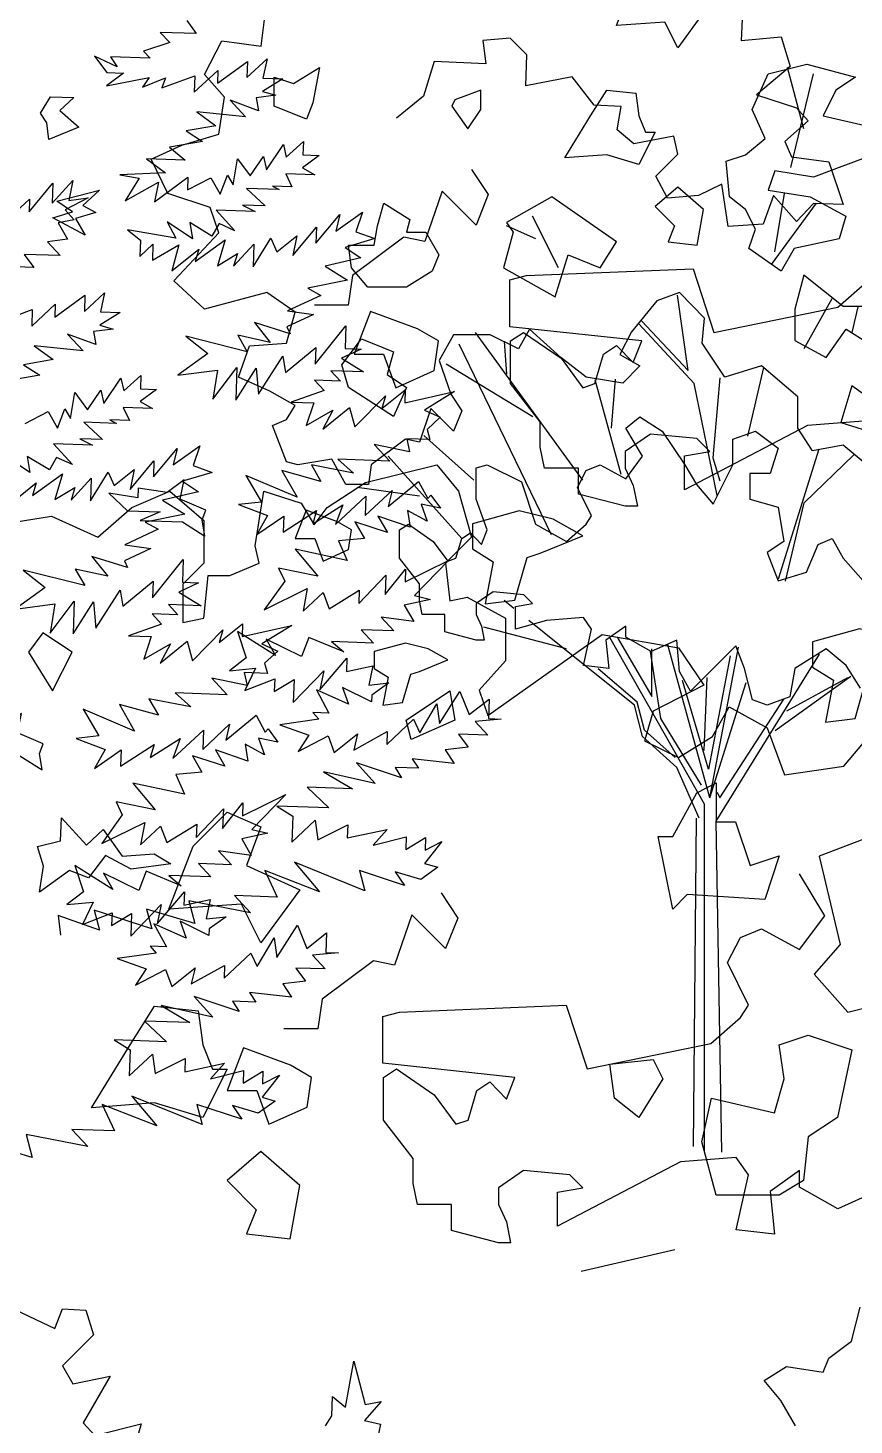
# Model space of a CAD drawing. Header units: inches. Extents: x 11.9 to 85.3, y 21.1 to 37.4.
# Drawn here: x 52.104 to 52.407, y 23.174 to 23.686 of the extents above; entities that cross this region are included whole.
import ezdxf

# ---------------------------------------------------------------- set-up
doc = ezdxf.new("R2010")
doc.units = ezdxf.units.IN
doc.header["$MEASUREMENT"] = 0
doc.layers.add('CAY', color=94, linetype='Continuous')
doc.layers.add('CAY-3', color=61, linetype='Continuous')

# ---------------------------------------------------------------- blocks, each defined once
blk = doc.blocks.new('A$C76451831')
at = {"layer": 'CAY'}
for p, q in [((1479.9, 1929.8), (1538.3, 1944)), ((1538.3, 1944), (1555.9, 1922.7)), ((1448.6, 1909.2), (1479.9, 1929.8)), ((1288.9, 1909.2), (1320.1, 1922.7)), ((1320.1, 1922.7), (1347.8, 1898.6)), ((1389.7, 1877.9), (1396.8, 1922.7)), ((1396.8, 1922.7), (1427.4, 1912.7)), ((1555.9, 1922.7), (1566.6, 1885)), ((1261.1, 1885), (1288.9, 1909.2)), ((1427.4, 1912.7), (1438, 1895)), ((1438, 1895), (1448.6, 1909.2)), ((1178, 1895), (1223.4, 1902.1)), ((1223.4, 1902.1), (1261.1, 1885)), ((1347.8, 1898.6), (1347.8, 1863.8)), ((1566.6, 1885), (1545.3, 1863.8)), ((1393.2, 1863.8), (1389.7, 1877.9)), ((1347.8, 1863.8), (1330.7, 1846.6)), ((1369, 1853.7), (1393.2, 1863.8)), ((1545.3, 1863.8), (1548.9, 1833.1)), ((1347.8, 1818.9), (1351.4, 1853.7)), ((1351.4, 1853.7), (1369, 1853.7)), ((1330.7, 1846.6), (1330.7, 1815.4)), ((1548.9, 1833.1), (1563, 1836)), ((1563, 1836), (1594.3, 1818.9)), ((1330.7, 1815.4), (1347.8, 1818.9)), ((1594.3, 1818.9), (1594.3, 1784.1)), ((1580.1, 1739.3), (1673.3, 1805.4)), ((1673.3, 1805.4), (1735.8, 1794.7)), ((1735.8, 1794.7), (1756.4, 1764.1)), ((1594.3, 1784.1), (1573, 1759.9)), ((1573, 1759.9), (1580.1, 1739.3)), ((1756.4, 1764.1), (1715.1, 1742.8)), ((1763.5, 1722.2), (1777.1, 1746.4)), ((1777.1, 1746.4), (1808.3, 1729.3)), ((1715.1, 1742.8), (1708.1, 1718.6)), ((1808.3, 1729.3), (1822.5, 1690.9)), ((1708.1, 1718.6), (1735.8, 1705.1)), ((1735.8, 1705.1), (1763.5, 1722.2)), ((1870.8, 1698), (1891.4, 1722.2)), ((1822.5, 1690.9), (1870.8, 1698)), ((1933.3, 1656.1), (1850.8, 1624.3)), ((1850.8, 1624.3), (1867.9, 1552.3)), ((1867.9, 1552.3), (1846.6, 1528.1)), ((1846.6, 1528.1), (1874.3, 1496.9)), ((1874.3, 1496.9), (1899.1, 1503.3)), ((1732.8, 1302.8), (1656.2, 1285.1)), ((2228.3, 971.5), (2215.1, 1021.6)), ((2217.8, 939.8), (2236.3, 1016.3)), ((2204.6, 871.1), (2212.5, 918.7)), ((2201.9, 860.6), (2238.9, 910.7)), ((2009.3, 881.7), (1985.5, 892.2)), ((2027.8, 857.9), (2006.6, 900.2)), ((2134, 774), (2125.3, 835.7)), ((2228.6, 791.9), (2251.7, 832.8)), ((2268, 805.1), (2272.9, 825.9)), ((2138.7, 763.4), (2093.5, 812.2)), ((2095.8, 814.5), (2134, 774)), ((2047.7, 684.5), (1960.2, 805.1)), ((2022.3, 639.8), (1946.8, 795.6)), ((1985.8, 770.9), (1983.8, 797.9)), ((2007, 736.3), (1936.2, 779.1)), ((2182.7, 720.5), (2195.7, 776.4)), ((2079.1, 689), (2057.9, 766.3)), ((2071.1, 726.8), (2074.5, 766.9)), ((2159.9, 768.1), (2154, 702.8)), ((2157.5, 671.8), (2138.7, 763.4)), ((5548.1, 748.2), (5555.9, 737.5)), ((5526.5, 738.5), (5534.4, 730.1)), ((5555.9, 737.5), (5526.5, 738.5)), ((1958.8, 684.4), (1917.8, 720.8)), ((5472.8, 719.1), (5482.8, 705.6)), ((5491.1, 710.3), (5472.8, 719.1)), ((5534.4, 730.1), (5512.8, 723.1)), ((5512.8, 723.1), (5518.1, 717.5)), ((2207.6, 603.7), (2240.9, 709.9)), ((5518.1, 717.5), (5485.9, 718.6)), ((5485.9, 718.6), (5491.1, 710.3)), ((5573.1, 697), (5597.7, 714.7)), ((5597.3, 701.6), (5613.7, 716.9)), ((5597.7, 714.7), (5597.3, 701.6)), ((5613.7, 716.9), (5610.4, 701.1)), ((1948.8, 636.8), (1888.7, 704)), ((2154, 702.8), (2159.9, 684)), ((2228.7, 665.9), (2269.2, 705.2)), ((5496.3, 705.1), (5482.4, 694.7)), ((5482.4, 694.7), (5517.5, 701.6)), ((5482.8, 705.6), (5496.3, 705.1)), ((5517.5, 701.6), (5511.8, 693.7)), ((5511.8, 693.7), (5530.6, 701.2)), ((5527.6, 693.1), (5554.7, 703.1)), ((5530.6, 701.2), (5527.6, 693.1)), ((5554.2, 689.5), (5573.5, 707.4)), ((5554.7, 703.1), (5554.2, 689.5)), ((5573.5, 707.4), (5573.1, 697)), ((5626.7, 700.5), (5610, 690.2)), ((5610.4, 701.1), (5626.7, 700.5)), ((5620.8, 687.1), (5604.8, 685)), ((5604.8, 685), (5606.7, 674.5)), ((5610, 690.2), (5620.8, 687.1)), ((1914.2, 671.4), (1863.5, 678.5)), ((5596.1, 669.4), (5556.4, 673.5)), ((5556.4, 673.5), (5571.9, 662.1)), ((5606.7, 674.5), (5583.5, 683)), ((5583.5, 683), (5596.1, 669.4)), ((2213.4, 601.8), (2228.7, 665.9)), ((5571.9, 662.1), (5547.7, 658)), ((5547.7, 658), (5561, 649.3)), ((5561, 649.3), (5534.1, 644.8)), ((5534.1, 644.8), (5546.9, 634)), ((5613.2, 626.2), (5627.1, 647)), ((5627.1, 647), (5629.4, 636.5)), ((5629.4, 636.5), (5643.5, 649.2)), ((5643.5, 649.2), (5643.1, 638.3)), ((5515.2, 635.1), (5530.7, 623.7)), ((5546.9, 634), (5515.2, 635.1)), ((5586.1, 614), (5589.5, 635.2)), ((5589.5, 635.2), (5599.9, 621.2)), ((5599.9, 621.2), (5610.9, 637.2)), ((5610.9, 637.2), (5613.2, 626.2)), ((5656.2, 637.9), (5642.7, 627.9)), ((5642.7, 627.9), (5652.9, 622.1)), ((5643.1, 638.3), (5656.2, 637.9)), ((5530.7, 623.7), (5493.4, 622.2)), ((5493.4, 622.2), (5509.2, 619.4)), ((5509.2, 619.4), (5497.7, 600.8)), ((5521.7, 599.9), (5549.1, 620.3)), ((5549.1, 620.3), (5548.8, 609.9)), ((5548.8, 609.9), (5567.7, 619.6)), ((5567.7, 619.6), (5575.4, 606.2)), ((5575.4, 606.2), (5581.3, 621.9)), ((5581.3, 621.9), (5586.1, 614)), ((5629, 622.9), (5634, 612.3)), ((5652.9, 622.1), (5629, 622.9)), ((5497.7, 600.8), (5525, 616.1)), ((5525, 616.1), (5521.7, 599.9)), ((5596.8, 610.9), (5612.2, 596.8)), ((5623.5, 610), (5596.8, 610.9)), ((5618.2, 612.9), (5623.5, 610)), ((5634, 612.3), (5618.2, 612.9)), ((5612.2, 596.8), (5593.6, 597.4)), ((5593.6, 597.4), (5603.9, 592.1)), ((1991.5, 579.5), (1983.4, 586)), ((5552.8, 569.8), (5532, 583.7)), ((5532, 583.7), (5539.2, 570.3)), ((5568.7, 572), (5550.5, 583.1)), ((5550.5, 583.1), (5552.8, 569.8)), ((5574.5, 582.2), (5568.7, 572)), ((5603.9, 592.1), (5572.2, 593.2)), ((5572.2, 593.2), (5587.5, 576.3)), ((5587.5, 576.3), (5574.5, 582.2)), ((5653.7, 566.3), (5673.1, 589.7)), ((5669.9, 576.2), (5691.8, 591.7)), ((5673.1, 589.7), (5669.9, 576.2)), ((5691.8, 591.7), (5686.2, 575.6)), ((5499.6, 577.1), (5510.2, 568.6)), ((5539.2, 570.3), (5499.6, 577.1)), ((5621.8, 559.3), (5638.1, 572.3)), ((5634.8, 556.1), (5654.2, 579.4)), ((5638.1, 572.3), (5634.8, 556.1)), ((5654.2, 579.4), (5653.7, 566.3)), ((5686.2, 575.6), (5701.9, 570.1)), ((2034.5, 546.7), (1966.9, 564.4)), ((2041.2, 539.6), (2003.7, 569.7)), ((5510.2, 568.6), (5509.7, 555.5)), ((5509.7, 555.5), (5520.5, 565.5)), ((5520.5, 565.5), (5520, 552.4)), ((5520, 552.4), (5541.7, 564.8)), ((5541.7, 564.8), (5536, 543.7)), ((5536, 543.7), (5557.9, 561.5)), ((5554.9, 551.2), (5579.5, 568.9)), ((5557.9, 561.5), (5554.9, 551.2)), ((5579.5, 568.9), (5573.3, 547.8)), ((5586.4, 547.4), (5602.9, 565.4)), ((5602.3, 546.8), (5616.7, 570.3)), ((5602.9, 565.4), (5602.3, 546.8)), ((5616.7, 570.3), (5621.8, 559.3)), ((5701.9, 570.1), (5677.6, 562.8)), ((5677.6, 562.8), (5690.5, 554.2)), ((2147.3, 419.7), (2069.9, 556)), ((2075.8, 556.2), (2104.1, 507.8)), ((2151.6, 424.8), (2117.3, 549.9)), ((2151.6, 424.8), (2175, 548.1)), ((5573.3, 547.8), (5589.5, 557.7)), ((5589.5, 557.7), (5586.4, 547.4)), ((5690.5, 554.2), (5661.2, 547.5)), ((2089.9, 500.7), (2041.2, 539.6)), ((2102.9, 544.4), (2111.2, 489.7)), ((2104.1, 507.8), (2104.1, 546.7)), ((2168.2, 540.8), (2150.5, 448.4)), ((2156.8, 405.9), (2241.3, 542.4)), ((5661.2, 547.5), (5679.4, 536)), ((5683.6, 539.8), (5680.1, 515.6)), ((2092.3, 503.1), (2060.4, 530.2)), ((5679.4, 536), (5647, 529.4)), ((5647, 529.4), (5657.7, 523.6)), ((2150.5, 448.4), (2129.2, 520.8)), ((2146.9, 463.7), (2149.3, 523.1)), ((2151.6, 424.8), (2181.2, 519.2)), ((2205.1, 479.9), (2266.8, 524.3)), ((2214.5, 496), (2264.5, 523.1)), ((5657.7, 523.6), (5630.5, 510.9)), ((5680.1, 515.6), (5652.4, 515.6)), ((2098.2, 480.3), (2092.3, 503.1)), ((2159.9, 424.8), (2212.2, 505.4)), ((5651.7, 507.9), (5630, 497.8)), ((5630.5, 510.9), (5651.7, 507.9)), ((2096.6, 475.1), (2089.9, 500.7)), ((5589.9, 491), (5597.6, 477.6)), ((5616.4, 485.1), (5589.9, 491)), ((5632.6, 492.3), (5603.4, 501.4)), ((5603.4, 501.4), (5616.4, 485.1)), ((5630, 497.8), (5632.6, 492.3)), ((5653, 467.5), (5678.1, 498.8)), ((5678.1, 498.8), (5677.5, 480.3)), ((2123.3, 457.8), (2098.2, 480.3)), ((2111.2, 489.7), (2144.6, 435.4)), ((5597.6, 477.6), (5547.3, 490.2)), ((5547.3, 490.2), (5565.4, 476)), ((5628.7, 460.7), (5653.5, 481.1)), ((5653.5, 481.1), (5653, 467.5)), ((5690.6, 479.8), (5674.5, 472.2)), ((5677.5, 480.3), (5690.6, 479.8)), ((2124.5, 449.6), (2096.6, 475.1)), ((5565.4, 476), (5540.7, 458.3)), ((5606.8, 442.8), (5626.5, 473.9)), ((5626.5, 473.9), (5628.7, 460.7)), ((5674.5, 472.2), (5692.6, 461.1)), ((5540.7, 458.3), (5573.1, 462.6)), ((5569.5, 438.7), (5589, 464.8)), ((5573.1, 462.6), (5569.5, 438.7)), ((5589, 464.8), (5588.1, 438)), ((5588.1, 438), (5604.8, 464.2)), ((5604.8, 464.2), (5606.8, 442.8)), ((5665.9, 462.1), (5673.8, 453.6)), ((5692.6, 461.1), (5665.9, 462.1)), ((2143, 408.3), (2124.5, 449.6)), ((5660.4, 445.9), (5633.3, 436.5)), ((5652.5, 454.4), (5660.4, 445.9)), ((5673.8, 453.6), (5652.5, 454.4)), ((5707.5, 431.2), (5726.6, 446.4)), ((5726.6, 446.4), (5726.2, 435.9)), ((5633.3, 436.5), (5651.9, 435.8)), ((5651.9, 435.8), (5645.8, 417.4)), ((5685.6, 416.1), (5710.5, 441.5)), ((5710.5, 441.5), (5707.5, 431.2)), ((5726.2, 435.9), (5766.8, 445)), ((5766.8, 445), (5742.3, 429.9)), ((2157.5, 429.5), (2159.9, 424.8)), ((5645.8, 417.4), (5667.5, 429.8)), ((5659.3, 414.3), (5681.2, 432.1)), ((5667.5, 429.8), (5659.3, 414.3)), ((5681.2, 432.1), (5685.6, 416.1)), ((5742.3, 429.9), (5755.2, 424.1)), ((5755.2, 424.1), (5744.5, 414)), ((2147.3, 135.4), (2147.3, 419.7)), ((5744.5, 414), (5746.9, 405.8)), ((2138.3, 140.1), (2140.6, 408.3)), ((2161.5, 135.4), (2156.8, 405.9)), ((5701.4, 401.9), (5714.1, 388.3)), ((5730.2, 395.9), (5701.4, 401.9)), ((5746.9, 405.8), (5727.9, 406.4)), ((5727.9, 406.4), (5730.2, 395.9)), ((5714.1, 388.3), (5671.6, 389.8)), ((5671.6, 389.8), (5684.3, 378.5)), ((5625.9, 380.5), (5638.3, 358.8)), ((5657.8, 371.7), (5625.9, 380.5)), ((5650.1, 385.1), (5657.8, 371.7)), ((5684.3, 378.5), (5650.1, 385.1)), ((5596.3, 376.6), (5609.2, 354.8)), ((5638.3, 358.8), (5596.3, 376.6)), ((5712.8, 351.2), (5737.6, 371.6)), ((5737.6, 371.6), (5745.2, 357.8)), ((5609.2, 354.8), (5590.5, 352.7)), ((5669.7, 336.4), (5694.5, 359.5)), ((5694, 343.7), (5716, 364.2)), ((5694.5, 359.5), (5694, 343.7)), ((5716, 364.2), (5712.8, 351.2)), ((5745.2, 357.8), (5747.6, 360.4)), ((5747.6, 360.4), (5755.4, 349.7)), ((5590.5, 352.7), (5614.2, 343.7)), ((5614.2, 343.7), (5605.5, 328.2)), ((5605.5, 328.2), (5627.4, 343.3)), ((5626.9, 330.2), (5654.2, 347.8)), ((5627.4, 343.3), (5626.9, 330.2)), ((5651.2, 337), (5675.7, 352.5)), ((5654.2, 347.8), (5651.2, 337)), ((5675.7, 352.5), (5669.7, 336.4)), ((5730.8, 334.2), (5704.4, 343.3)), ((5704.4, 343.3), (5712.1, 329.9)), ((5744.6, 339.2), (5728.6, 347.9)), ((5728.6, 347.9), (5730.8, 334.2)), ((5755.4, 349.7), (5739.6, 353)), ((5739.6, 353), (5744.6, 339.2)), ((5712.1, 329.9), (5685.6, 338.5)), ((5685.6, 338.5), (5693.3, 325.1)), ((5693.3, 325.1), (5672, 323.1)), ((5672, 323.1), (5679.1, 307)), ((5636.8, 316.2), (5655.1, 294.3)), ((5679.1, 307), (5636.8, 316.2)), ((5623.2, 300.8), (5628.2, 290.2)), ((5655.1, 294.3), (5623.2, 300.8)), ((5710.3, 279.2), (5726.9, 299.9)), ((5726.5, 289.5), (5762, 306.9)), ((5726.9, 299.9), (5726.5, 289.5)), ((5762, 306.9), (5734.3, 278.4)), ((5628.2, 290.2), (5611.5, 266.8)), ((5688.7, 271.8), (5710.9, 295)), ((5710.9, 295), (5710.3, 279.2)), ((5611.5, 266.8), (5646.6, 284.1)), ((5646.6, 284.1), (5643.2, 265.7)), ((5643.2, 265.7), (5659.6, 281)), ((5659.6, 281), (5664.6, 267.6)), ((5664.6, 267.6), (5689.1, 282.7)), ((5689.1, 282.7), (5688.7, 271.8)), ((5747.3, 275.2), (5725.9, 270.5)), ((5734.3, 278.4), (5747.3, 275.2)), ((5725.9, 270.5), (5733.6, 257.1)), ((5733.6, 257.1), (5706.9, 260.7)), ((5706.9, 260.7), (5717.4, 249.5)), ((5620.7, 229.3), (5589.6, 249)), ((5589.6, 249), (5596.6, 227.4)), ((5641.9, 228.5), (5613, 242.7)), ((5613, 242.7), (5620.7, 229.3)), ((5647.9, 244.2), (5641.9, 228.5)), ((5676.5, 232.3), (5647.9, 244.2)), ((5700.8, 239.6), (5666.4, 240.8)), ((5666.4, 240.8), (5676.5, 232.3)), ((5717.4, 249.5), (5690.7, 250.4)), ((5690.7, 250.4), (5700.8, 239.6)), ((5596.6, 227.4), (5583.1, 217)), ((5583.1, 217), (5604.4, 219)), ((5604.4, 219), (5595.6, 200.7)), ((5635.2, 191.1), (5660.1, 217)), ((5656.8, 201.3), (5679, 227.2)), ((5660.1, 217), (5656.8, 201.3)), ((5679, 227.2), (5678.7, 216.4)), ((5678.7, 216.4), (5700.1, 221.1)), ((5700.1, 221.1), (5696.9, 205.3)), ((5595.6, 200.7), (5620, 210.3)), ((5620, 210.3), (5619.6, 199.9)), ((5619.6, 199.9), (5635.8, 209.7)), ((5635.8, 209.7), (5635.2, 191.1)), ((5696.9, 205.3), (5713.2, 207)), ((5713.2, 207), (5699.3, 197.1)), ((5654.1, 201.4), (5664.3, 182.4)), ((5680.4, 189.6), (5654.1, 201.4)), ((5699.1, 191.6), (5675.5, 203.3)), ((5675.5, 203.3), (5680.4, 189.6)), ((5699.3, 197.1), (5699.1, 191.6)), ((5754.7, 173.8), (5771.4, 200)), ((5771.4, 200), (5778.9, 181.1)), ((5651.2, 182.9), (5656, 177.3)), ((5664.3, 182.4), (5651.2, 182.9)), ((5738.5, 166.2), (5752.5, 189.8)), ((5752.5, 189.8), (5754.7, 173.8)), ((5778.9, 181.1), (5795.2, 193.7)), ((5795.2, 193.7), (5794.7, 177.9)), ((5656, 177.3), (5624.1, 172.9)), ((5624.1, 172.9), (5647.8, 164.4)), ((5711.5, 156.8), (5733.5, 177.3)), ((5733.5, 177.3), (5738.5, 166.2)), ((5805.1, 177.5), (5783.7, 175.5)), ((5783.7, 175.5), (5794.2, 164.3)), ((5794.7, 177.9), (5805.1, 177.5)), ((5647.8, 164.4), (5639.2, 151.1)), ((5639.2, 151.1), (5663.7, 163.9)), ((5663.7, 163.9), (5668.6, 150.1)), ((5668.6, 150.1), (5687.7, 165.3)), ((5684.6, 152.2), (5711.8, 167.2)), ((5687.7, 165.3), (5684.6, 152.2)), ((5711.8, 167.2), (5711.5, 156.8)), ((5794.2, 164.3), (5770.2, 165.1)), ((5770.2, 165.1), (5778, 154.4)), ((5778, 154.4), (5759.3, 152.4)), ((5759.3, 152.4), (5766.7, 141.2)), ((5723.7, 129.6), (5686.9, 141.7)), ((5686.9, 141.7), (5702.2, 124.9)), ((5737.5, 137.3), (5718.5, 137.9)), ((5718.5, 137.9), (5723.7, 129.6)), ((5766.7, 141.2), (5732.4, 145.1)), ((5732.4, 145.1), (5737.5, 137.3)), ((5702.2, 124.9), (5659.9, 134.5)), ((5659.9, 134.5), (5683.5, 120.6)), ((5646.4, 121.9), (5664.3, 104.9)), ((5683.5, 120.6), (5646.4, 121.9)), ((5621.8, 106.4), (5634.7, 98.2)), ((5664.3, 104.9), (5621.8, 106.4)), ((5634.7, 98.2), (5633.9, 77)), ((5633.9, 77), (5653.1, 94.9)), ((5653.1, 94.9), (5655.3, 78.9)), ((5655.3, 78.9), (5679.7, 91.2)), ((5679.7, 91.2), (5679.3, 80.4)), ((5679.3, 80.4), (5711.8, 87.4)), ((5711.8, 87.4), (5700.4, 74.6)), ((5700.4, 74.6), (5727.4, 81.4)), ((5727.4, 81.4), (5727.1, 71)), ((5727.1, 71), (5743.3, 80.8)), ((5743.3, 80.8), (5742.9, 70.4)), ((5756.7, 77.6), (5742.5, 59.6)), ((5742.9, 70.4), (5756.7, 77.6)), ((5693.7, 37.2), (5636.1, 60.6)), ((5636.1, 60.6), (5656.5, 36.3)), ((5742.5, 59.6), (5753.3, 56.5)), ((5656.5, 36.3), (5611.8, 53.7)), ((5611.8, 53.7), (5621.9, 32)), ((5726, 41.5), (5689.3, 53.7)), ((5689.3, 53.7), (5693.7, 37.2)), ((5739.3, 46.5), (5718.3, 52.7)), ((5718.3, 52.7), (5726, 41.5)), ((5753.3, 56.5), (5739.3, 46.5)), ((5600.2, 19.2), (5549.8, 29.1)), ((5549.8, 29.1), (5554.6, 10.4)), ((5621.9, 32), (5587.1, 33.3)), ((5587.1, 33.3), (5600.2, 19.2)), ((5476.9, 4.9), (5442.9, 17)), ((5442.9, 17), (5445, 1)), ((5472.5, 21.4), (5476.9, 4.9)), ((5519.5, 6.1), (5472.5, 21.4)), ((5515.1, 22.2), (5519.5, 6.1)), ((5554.6, 10.4), (5515.1, 22.2))]:
    blk.add_line(p, q, dxfattribs=at)
for points in [[(1240.2, 1791.1), (1216.4, 1806.9), (1204.5, 1791.1), (1224.3, 1759.4)], [(1537.1, 1751.5), (1548.9, 1759.4), (1552.9, 1735.6), (1517.3, 1719.8), (1513.3, 1735.6)], [(1750.8, 1676.2), (1766.7, 1684.2), (1766.7, 1652.5), (1782.5, 1652.5), (1794.4, 1616.8), (1818.1, 1624.8), (1806.3, 1589.1), (1742.9, 1593.1), (1731.1, 1581.2), (1719.2, 1640.6), (1731.1, 1640.6)], [(1339.1, 1632.7), (1366.8, 1660.4), (1394.5, 1648.5), (1382.7, 1616.8), (1426.2, 1597), (1394.5, 1553.5), (1378.7, 1585.2), (1319.3, 1581.2)], [(1287.7, 1470.3), (1307.5, 1502), (1343.1, 1498), (1347, 1470.3), (1355, 1450.5), (1366.8, 1450.5), (1347, 1410.9), (1307.5, 1422.8), (1256, 1418.8)], [(1754.8, 1391.1), (1762.7, 1426.7), (1814.2, 1414.8), (1822.1, 1442.6), (1818.1, 1470.3), (1841.9, 1478.2), (1877.5, 1466.3), (1865.7, 1410.9), (1841.9, 1395), (1837.9, 1359.4), (1818.1, 1347.5), (1766.7, 1347.5)], [(1683.5, 1426.7), (1679.6, 1454.5), (1715.2, 1458.4), (1723.1, 1442.6), (1703.3, 1410.9)], [(1418.3, 1311.9), (1426.2, 1355.4), (1394.5, 1383.2), (1366.8, 1359.4), (1390.6, 1335.6), (1382.7, 1315.8)], [(2088.5, 1090.3), (2106.9, 1108.8), (2125.4, 1100.8), (2117.5, 1079.7), (2146.5, 1066.5), (2125.4, 1037.5), (2114.9, 1058.6), (2075.3, 1055.9)], [(1795.5, 989.9), (1795.5, 1013.7), (1811.3, 1008.4), (1832.5, 1021.6), (1827.2, 992.6), (1821.9, 979.4)], [(2209.9, 855.3), (2183.5, 873.8), (2188.8, 889.6), (2180.8, 905.5), (2167.6, 916), (2165, 945.1), (2180.8, 950.3), (2196.7, 963.5), (2186.1, 987.3), (2199.3, 1016.3), (2231, 1024.3), (2270.6, 1013.7), (2254.7, 1003.1), (2244.2, 982), (2278.5, 974.1), (2278.5, 947.7), (2257.4, 939.8), (2236.3, 931.9), (2204.6, 937.1), (2199.3, 921.3), (2233.6, 916), (2262.7, 900.2), (2257.4, 881.7), (2220.4, 873.8)], [(1943.3, 995.2), (1940.7, 989.9), (1953.9, 971.5), (1964.4, 987.3), (1964.4, 1003.1)], [(2054.1, 982), (2067.3, 1003.1), (2091.1, 1000.5), (2093.7, 982), (2099, 968.8), (2106.9, 968.8), (2093.7, 942.4), (2067.3, 950.3), (2033, 947.7)], [(2062.1, 857.9), (2075.3, 879), (2022.5, 916), (1985.5, 894.9), (1990.8, 887), (1982.9, 857.9), (2025.1, 834.2), (2035.7, 868.5)], [(2141.2, 876.4), (2146.5, 905.5), (2125.4, 923.9), (2106.9, 908.1), (2122.8, 892.2), (2117.5, 879)], [(1903.7, 887), (1919.5, 887), (1930.1, 868.5), (1924.8, 855.3), (1903.7, 842.1), (1872, 842.1), (1858.8, 857.9), (1856.2, 876.4), (1877.3, 876.4), (1880, 892.2), (1885.2, 910.7), (1906.4, 897.5)], [(1856.2, 760.2), (1850.9, 778.7), (1866.8, 799.8), (1893.2, 789.3), (1887.9, 770.8), (1903.7, 760.2), (1893.2, 736.5)], [(5433.8, 664.7), (5428.6, 672.6), (5436.8, 685.9), (5455.8, 685.2), (5444.5, 674.7), (5459.9, 661), (5435.5, 651)], [(5441.9, 600.5), (5476.7, 609.7), (5463.1, 597), (5473.8, 591.2), (5457.3, 586.3), (5465, 572.9), (5438.7, 587), (5454.8, 591.9)], [(1603.8, 461), (1606.8, 469), (1585.8, 477.9), (1589, 493.7), (1575.1, 483.3), (1551.6, 486.8), (1551.4, 479.1), (1527.5, 482.7), (1542.8, 468.5), (1569.5, 467.6), (1553, 460.5), (1587.8, 459.2), (1606, 447.7)], [(5560.6, 340.2), (5563.6, 348.2), (5542.6, 357.1), (5545.9, 372.9), (5532, 362.5), (5508.5, 366), (5508.2, 358.3), (5484.4, 361.9), (5499.7, 347.7), (5526.4, 346.8), (5509.9, 339.7), (5544.7, 338.5), (5562.9, 327)], [(1809, 206.5), (1770.6, 220.7), (1757.1, 185.9), (1781.3, 185.9), (1791.3, 158.2), (1822.5, 172.3), (1826.1, 196.5)], [(5431.1, 57.3), (5426.2, 73.3), (5445, 78.1), (5445.6, 96.7), (5466.2, 74.6), (5479.7, 87.3), (5495.3, 65.5), (5521.6, 67.3), (5535, 59.1), (5502.6, 54.8), (5481.7, 65.9), (5467.9, 47.8), (5452.3, 53.8), (5427.7, 36.1)]]:
    blk.add_lwpolyline(points, close=True, dxfattribs=at)
for points in [[(1194.4, 1253.4), (1226.1, 1238.6), (1232.4, 1254.5), (1251.4, 1253.4), (1257.7, 1233.4), (1232.4, 1208), (1240.8, 1193.3), (1271.4, 1199.6), (1249.3, 1161.6), (1258.8, 1151.1), (1296.7, 1160.6), (1288.3, 1131.1)], [(1831.3, 1159), (1819.5, 1179.8), (1805.7, 1196), (1824.2, 1207.4), (1854.1, 1203), (1858.8, 1214.4), (1877.3, 1228.2), (1884.3, 1256.1)], [(2304.6, 826.3), (2260.5, 826.3), (2228.3, 851.9), (2221.2, 824), (2221.2, 798.4), (2246.8, 784.6), (2262.9, 807.8), (2281.4, 796.4)], [(2283.7, 750), (2267.6, 761.4), (2258.6, 731.5), (2302.2, 717.8)], [(2277, 699.3), (2260.5, 713.1), (2235.4, 708.3), (2223.6, 726.8), (2223.6, 752.4), (2193.7, 777.9), (2163.8, 768.5), (2145.4, 796.4), (2147.3, 816.9), (2126.9, 837.7), (2108.4, 831), (2087.6, 805.5), (2078.1, 787), (2094.3, 777.9), (2080.5, 763.8), (2050.6, 768.5), (2029.8, 784.6), (2004.2, 807.8), (1995.2, 791.7), (1972, 803.1), (1942.1, 803.1), (1930.3, 782.3), (1939.8, 754.7), (1948.8, 741), (1942.1, 724.5), (1930.3, 736.3), (1923.7, 742.9), (1914.2, 715.4), (1902.8, 717.8), (1874.9, 696.9), (1872.6, 680.8), (1854.1, 680.8), (1842.7, 701.7), (1814.8, 696.9), (1805.7, 699.3), (1794.3, 729.2), (1805.7, 733.9), (1812.8, 745.3), (1792, 757.1), (1766.4, 768.5), (1775.5, 794.1), (1805.7, 796.4), (1812.8, 821.6), (1789.6, 837.7), (1738.5, 824), (1713.4, 847.2), (1750.3, 886.5), (1743.2, 907.3), (1708.6, 918.7), (1694.9, 946.6), (1720, 958), (1750.3, 967.1), (1755, 997.4), (1738.5, 1015.9), (1752.7, 1043.4), (1784.9, 1039.1), (1789.6, 1076)], [(1447.3, 1159.1), (1452.6, 1167.1), (1453.1, 1182.9), (1463.7, 1174.4), (1470.5, 1211.8), (1479.7, 1176.6), (1492.9, 1178.8), (1479.2, 1163.4), (1492.2, 1160.3), (1489.5, 1147.2)], [(1573.5, 893.6), (1595.6, 914.1), (1595.2, 903.7), (1614.6, 927.1), (1614, 910.8), (1631, 929.2), (1627.7, 913), (1643.6, 915.2), (1624.7, 905.4), (1632.1, 897), (1618.9, 894.7), (1626.6, 881.3), (1610.2, 879.2), (1620.7, 867.9), (1591.3, 868.9), (1599.1, 858.2), (1569.6, 859.3)], [(1570.8, 813.9), (1597.8, 823.8), (1597.4, 810.2), (1616.6, 828.2), (1616.2, 817.7), (1640.9, 835.5), (1640.4, 822.3), (1656.8, 837.6), (1653.5, 821.9), (1669.8, 821.3), (1653.1, 811), (1663.9, 807.9), (1648, 805.8), (1649.9, 795.3), (1626.6, 803.8), (1639.3, 790.2), (1599.5, 794.3), (1615, 782.9), (1590.8, 778.7), (1604.1, 770.1), (1577.2, 765.6)], [(1591.9, 730.6), (1610.8, 740.4), (1618.5, 727), (1624.5, 742.7), (1629.2, 734.8), (1632.6, 756), (1643, 742), (1654, 757.9), (1656.3, 747), (1670.2, 767.8), (1672.6, 757.3), (1686.6, 770), (1686.2, 759.1), (1699.3, 758.6), (1685.9, 748.7), (1696.1, 742.9), (1672.1, 743.7), (1677.2, 733.1), (1661.3, 733.7), (1666.6, 730.8), (1639.9, 731.7), (1655.3, 717.6), (1636.8, 718.2), (1647, 712.9), (1615.3, 714), (1630.6, 697.1), (1617.6, 703), (1611.9, 692.8), (1593.7, 703.8), (1595.9, 690.6), (1575.1, 704.5)], [(1579.1, 664.5), (1601.1, 682.3), (1598, 672), (1622.6, 689.7), (1616.4, 668.6), (1632.6, 678.5), (1629.6, 668.1), (1646.1, 686.1), (1645.4, 667.6), (1659.8, 691.1), (1664.9, 680), (1681.2, 693.1), (1677.9, 676.9), (1697.3, 700.2), (1696.8, 687.1), (1716.2, 710.4), (1713, 696.9), (1734.9, 712.5), (1729.3, 696.4), (1745, 690.8), (1720.7, 683.5), (1733.6, 674.9), (1704.3, 668.2), (1722.5, 656.7), (1690.1, 650.1), (1700.8, 644.3), (1673.6, 631.7), (1694.8, 628.7), (1673.2, 618.6), (1675.7, 613), (1646.5, 622.2), (1659.6, 605.9), (1633, 611.8), (1640.7, 598.4), (1590.4, 611), (1608.5, 596.8), (1583.9, 579.1), (1616.2, 583.4), (1612.6, 559.5), (1632.1, 585.5), (1631.2, 558.8), (1648, 585), (1649.9, 563.6), (1669.6, 594.7), (1671.9, 581.4), (1696.6, 601.9), (1696.1, 588.3), (1721.2, 619.6), (1720.6, 601), (1733.7, 600.6), (1717.6, 593), (1735.8, 581.9), (1709.1, 582.8), (1716.9, 574.4), (1695.7, 575.2), (1703.5, 566.7), (1676.5, 557.2), (1695, 556.6), (1688.9, 538.2), (1710.7, 550.6), (1702.4, 535), (1724.3, 552.8), (1728.8, 536.8), (1753.7, 562.3), (1750.6, 551.9), (1769.7, 567.1), (1769.3, 556.7), (1810, 565.7), (1785.4, 550.7), (1798.4, 544.8), (1787.6, 534.8), (1790, 526.5), (1771, 527.2), (1773.4, 516.7), (1744.6, 522.7), (1757.2, 509.1), (1714.7, 510.6), (1727.4, 499.2), (1693.2, 505.9), (1700.9, 492.5), (1669.1, 501.3), (1681.4, 479.5), (1639.5, 497.3), (1652.3, 475.6), (1633.6, 473.5), (1657.4, 464.5), (1648.7, 449), (1670.5, 464.1), (1670, 450.9), (1697.4, 468.6), (1694.3, 457.8), (1718.8, 473.3), (1712.8, 457.1), (1737.7, 480.3), (1737.1, 464.5), (1759.1, 485), (1755.9, 472), (1780.7, 492.4), (1788.3, 478.5), (1790.7, 481.2), (1798.5, 470.5), (1782.7, 473.7), (1787.7, 460), (1771.7, 468.7), (1773.9, 455), (1747.5, 464.1), (1755.2, 450.7), (1728.8, 459.3), (1736.5, 445.9), (1715.1, 443.9), (1722.2, 427.8), (1680, 437), (1698.2, 415), (1666.3, 421.6), (1671.3, 411), (1654.7, 387.5), (1689.7, 404.9), (1686.3, 386.4), (1702.7, 401.7), (1707.7, 388.4), (1732.3, 403.4), (1731.9, 392.6), (1754, 415.8), (1753.4, 400), (1770, 420.7), (1769.7, 410.3), (1805.2, 427.6), (1777.4, 399.1), (1790.4, 396), (1769, 391.3), (1776.7, 377.8), (1750.1, 381.5), (1760.6, 370.2), (1733.8, 371.2), (1743.9, 360.4), (1709.5, 361.6), (1719.6, 353.1), (1691, 365), (1685, 349.3), (1656.1, 363.5), (1663.8, 350.1), (1632.7, 369.7), (1639.7, 348.2), (1626.2, 337.8), (1647.6, 339.7), (1638.8, 321.5), (1663.1, 331), (1662.7, 320.6), (1679, 330.5), (1678.3, 311.9), (1703.2, 337.8), (1700, 322), (1722.2, 348), (1721.8, 337.1), (1743.2, 341.8), (1740, 326.1), (1756.3, 327.8), (1742.4, 317.8), (1742.2, 312.4), (1718.6, 324.1), (1723.6, 310.3), (1697.2, 322.1), (1707.5, 303.2), (1694.3, 303.7), (1699.1, 298), (1667.2, 293.7), (1691, 285.2), (1682.3, 271.9), (1706.8, 284.6), (1711.8, 270.9), (1730.9, 286.1), (1727.7, 273), (1755, 287.9), (1754.6, 277.5), (1776.6, 298.1), (1781.7, 287), (1795.6, 310.5), (1797.8, 294.6), (1814.6, 320.8), (1822.1, 301.9), (1838.4, 314.5), (1837.8, 298.6), (1848.2, 298.3), (1826.8, 296.3), (1837.3, 285.1), (1813.3, 285.9), (1821.1, 275.2), (1802.5, 273.1), (1809.8, 262), (1775.5, 265.9), (1780.6, 258), (1761.6, 258.7), (1766.8, 250.4), (1730.1, 262.5), (1745.3, 245.7), (1703.1, 255.3), (1726.6, 241.3), (1689.5, 242.6), (1707.5, 225.7), (1664.9, 227.2), (1677.8, 219), (1677, 197.7), (1696.2, 215.6), (1698.4, 199.7), (1722.9, 212), (1722.5, 201.1), (1754.9, 208.2), (1743.6, 195.4), (1770.5, 202.2), (1770.2, 191.8), (1786.4, 201.6), (1786, 191.2), (1799.9, 198.4), (1785.6, 180.3), (1796.4, 177.2), (1782.5, 167.3), (1761.4, 173.5), (1769.1, 162.3), (1732.4, 174.5), (1736.8, 158), (1679.2, 181.3), (1699.6, 157), (1654.9, 174.5), (1665, 152.8), (1630.2, 154), (1643.3, 140), (1592.9, 149.9), (1597.7, 131.1), (1558.2, 142.9)], [(2274.7, 514.5), (2262.9, 533), (2246.8, 546.7), (2221.2, 530.6), (2216.9, 507.4), (2198.4, 500.7), (2186.6, 505), (2179.9, 530.6), (2172.9, 549.1), (2156.8, 533), (2135.9, 512.1), (2126.9, 528.2), (2124.5, 553.8), (2103.7, 544.4), (2082.9, 556.2), (2082.9, 565.2), (2066.7, 553.8), (2069.1, 530.6), (2048.3, 533), (2054.9, 562.8), (2048.3, 572.3), (2018, 569.9), (1992.8, 562.8), (1992.8, 581.3), (2006.6, 583.7), (1999.5, 590.8), (1974.4, 593.1), (1960.6, 583.7), (1960.6, 574.6), (1964.9, 565.2), (1967.3, 553.8), (1960.6, 553.8), (1935.1, 560.5), (1935.1, 574.6), (1916.6, 574.6), (1914.2, 586), (1914.2, 599.8), (1898.1, 620.6), (1898.1, 643.8), (1905.2, 648.6), (1925.6, 634.4), (1937.4, 618.3), (1944.1, 620.6), (1948.8, 636.8), (1955.9, 641.5), (1964.9, 632), (1969.6, 643.8), (1960.6, 669), (1960.6, 694.6), (1969.6, 696.9), (1997.6, 683.2), (2009, 648.6), (2034.5, 634.4), (2050.6, 648.6), (2054.9, 655.2), (2043.5, 678.5), (2050.6, 692.2), (2062, 696.9), (2082.9, 685.5), (2096.6, 704), (2082.9, 726.8), (2094.3, 736.3), (2112.7, 724.5), (2131.2, 696.9), (2140.6, 680.8), (2154.4, 664.7), (2170.5, 696.9), (2170.5, 717.8), (2189, 724.5), (2207.5, 710.7), (2200.8, 689.9), (2184.3, 689.9), (2184.3, 669), (2207.5, 662.3), (2212.2, 634.4), (2198.4, 625.4), (2207.5, 602.2), (2230.7, 609.2), (2240.1, 632), (2251.5, 636.8), (2260.5, 620.6), (2277, 602.2)]]:
    blk.add_lwpolyline(points, dxfattribs=at)
at = {"layer": 'CAY-3'}
for p, q in [((5780.9, 626.5), (5794.5, 605.9)), ((5756.9, 608.7), (5742.6, 567.5)), ((5766.8, 598.8), (5756.9, 608.7)), ((5794.5, 605.9), (5784.5, 581.1)), ((5784.5, 581.1), (5766.8, 598.8)), ((5725.5, 571.1), (5683.6, 539.8)), ((5742.6, 567.5), (5725.5, 571.1)), ((5812.2, 536.3), (5825.7, 539.8)), ((5825.7, 539.8), (5961.9, 545.3)), ((5961.9, 545.3), (5979, 493.4)), ((5812.2, 497.9), (5812.2, 536.3)), ((6080.2, 514.1), (6104.4, 535.3)), ((5979, 493.4), (6080.2, 514.1)), ((5920.1, 486.4), (5812.2, 497.9)), ((5812.8, 486.4), (5823.4, 493.4)), ((5823.4, 493.4), (5854, 472.2)), ((5812.8, 451.6), (5812.8, 486.4)), ((5888.8, 475.7), (5899.4, 482.8)), ((5899.4, 482.8), (5913, 468.7)), ((5913, 468.7), (5920.1, 486.4)), ((5854, 472.2), (5871.7, 448)), ((5881.7, 451.6), (5888.8, 475.7)), ((5836.9, 420.3), (5812.8, 451.6)), ((5871.7, 448), (5881.7, 451.6)), ((5836.9, 399.6), (5836.9, 420.3)), ((6055.5, 417.4), (5954.9, 364.8)), ((6100.9, 420.9), (6055.5, 417.4)), ((5840.5, 382.5), (5836.9, 399.6)), ((5927.1, 410.3), (5906.5, 396.1)), ((5964.9, 406.7), (5927.1, 410.3)), ((5975.5, 396.1), (5964.9, 406.7)), ((5906.5, 396.1), (5906.5, 382.5)), ((5954.9, 392.6), (5975.5, 396.1)), ((5954.9, 364.8), (5954.9, 392.6)), ((5868.2, 382.5), (5840.5, 382.5)), ((5868.2, 361.3), (5868.2, 382.5)), ((5906.5, 382.5), (5913, 368.4)), ((5913, 368.4), (5916.5, 351.3)), ((2245.7, 328.6), (2225, 362.9)), ((5906.5, 351.3), (5868.2, 361.3)), ((1932.1, 347.2), (1945.6, 326.5)), ((5916.5, 351.3), (5906.5, 351.3)), ((1908, 329.4), (1893.8, 288.2)), ((1917.9, 319.4), (1908, 329.4)), ((1945.6, 326.5), (1935.6, 301.8)), ((2225, 300.9), (2245.7, 328.6)), ((1935.6, 301.8), (1917.9, 319.4)), ((2166.1, 290.3), (2176.7, 310.9)), ((2176.7, 310.9), (2193.8, 318)), ((2193.8, 318), (2225, 300.9)), ((1876.7, 291.7), (1834.8, 260.5)), ((1893.8, 288.2), (1876.7, 291.7)), ((2183.2, 255.5), (2166.1, 290.3)), ((1834.8, 260.5), (1831.3, 236.3)), ((1898, 249.9), (2034.2, 255.5)), ((2034.2, 255.5), (2051.3, 203.6)), ((2176.7, 245.5), (2183.2, 255.5)), ((1884.4, 246.4), (1898, 249.9)), ((1884.4, 208.1), (1884.4, 246.4)), ((2152.5, 224.2), (2176.7, 245.5)), ((1831.3, 236.3), (1803.5, 236.3)), ((2051.3, 203.6), (2152.5, 224.2)), ((1992.3, 196.5), (1884.4, 208.1)), ((1885, 196.5), (1895.6, 203.6)), ((1885, 161.7), (1885, 196.5)), ((1895.6, 203.6), (1926.3, 182.3)), ((1985.3, 178.8), (1992.3, 196.5)), ((1954, 161.7), (1961.1, 185.9)), ((1961.1, 185.9), (1971.7, 193)), ((1971.7, 193), (1985.3, 178.8)), ((1926.3, 182.3), (1944, 158.2)), ((1909.2, 130.4), (1885, 161.7)), ((1944, 158.2), (1954, 161.7)), ((1909.2, 109.8), (1909.2, 130.4)), ((2127.7, 127.5), (2027.1, 75)), ((2173.1, 131), (2127.7, 127.5)), ((2183.2, 116.9), (2173.1, 131)), ((1999.4, 120.4), (1978.8, 106.3)), ((2037.1, 116.9), (1999.4, 120.4)), ((2047.8, 106.3), (2037.1, 116.9)), ((2173.1, 72.1), (2183.2, 116.9)), ((2225, 120.4), (2200.9, 103.3)), ((2225, 106.9), (2225, 120.4)), ((1912.7, 92.7), (1909.2, 109.8)), ((1978.8, 106.3), (1978.8, 92.7)), ((2027.1, 102.7), (2047.8, 106.3)), ((2200.9, 103.3), (2204.4, 68.5)), ((2256.3, 89.2), (2225, 106.9)), ((2287.5, 103.3), (2256.3, 89.2)), ((1940.4, 92.7), (1912.7, 92.7)), ((1940.4, 71.5), (1940.4, 92.7)), ((1978.8, 92.7), (1985.3, 78.5)), ((2027.1, 75), (2027.1, 102.7)), ((1978.8, 61.4), (1940.4, 71.5)), ((1985.3, 78.5), (1988.8, 61.4)), ((2204.4, 68.5), (2173.1, 72.1)), ((1988.8, 61.4), (1978.8, 61.4))]:
    blk.add_line(p, q, dxfattribs=at)
blk.add_lwpolyline([(6002.2, 754.9), (6001.2, 731.7), (6033.9, 734.9), (6041.3, 710.6), (6013.8, 687.4), (6046.5, 676.9), (6056, 666.3), (6037, 649.4), (6042.3, 636.8), (6072.9, 632.6), (6084.5, 597.8), (6060.2, 598.8), (6046.5, 584), (6027.6, 605.1), (6019.1, 581.9), (5990.6, 579.8), (5985.4, 614.6), (5966.4, 605.1), (5941.1, 603), (5931.6, 621), (5949.5, 638.9), (5946.3, 653.7), (5913.6, 647.3), (5899.9, 658.9), (5903.1, 677.9), (5881, 679), (5863, 702.2), (5825.1, 694.8), (5826.1, 720.1), (5812.4, 733.8), (5790.2, 731.7), (5792.4, 712.7), (5750.2, 714.8), (5741.7, 686.3), (5719.6, 668.4)], dxfattribs=at)
for points in [[(1847.4, 650.5), (1821.8, 660), (1812.8, 636.8), (1828.9, 636.8), (1835.6, 618.3), (1856.4, 627.7), (1858.8, 643.8)], [(1921.3, 546.7), (1902.8, 551.4), (1877.3, 544.4), (1877.3, 530.6), (1888.7, 523.5), (1884.3, 500.7), (1900.5, 502.7), (1907.1, 525.9), (1914.2, 528.2), (1937.4, 537.7)], [(5736.7, 496.4), (5698.4, 510.5), (5684.8, 475.7), (5709, 475.7), (5719, 448), (5750.3, 462.2), (5753.8, 486.4)], [(5847.5, 340.7), (5819.8, 347.7), (5781.5, 337.1), (5781.5, 316.5), (5798.6, 305.9), (5792.1, 271.6), (5816.3, 274.6), (5826.3, 309.4), (5836.9, 312.9), (5871.7, 327.1)], [(6125.5, 244), (6097.8, 251.1), (6059.5, 240.5), (6059.5, 219.9), (6076.6, 209.2), (6070.1, 175), (6094.3, 178), (6104.3, 212.8), (6114.9, 216.3), (6149.7, 230.5)]]:
    blk.add_lwpolyline(points, close=True, dxfattribs=at)

msp = doc.modelspace()

# ---------------------------------------------------------------- block references
at = {"layer": 'CAY', "xscale": 0.0004489089019145984, "yscale": 0.0004489089019145984, "zscale": 0.0004489089019145984}
for p in [(49.67146, 23.35291), (51.38809, 23.21295), (51.56325, 22.65309)]:
    msp.add_blockref('A$C76451831', p, dxfattribs=at)

doc.saveas('drawing.dxf')
